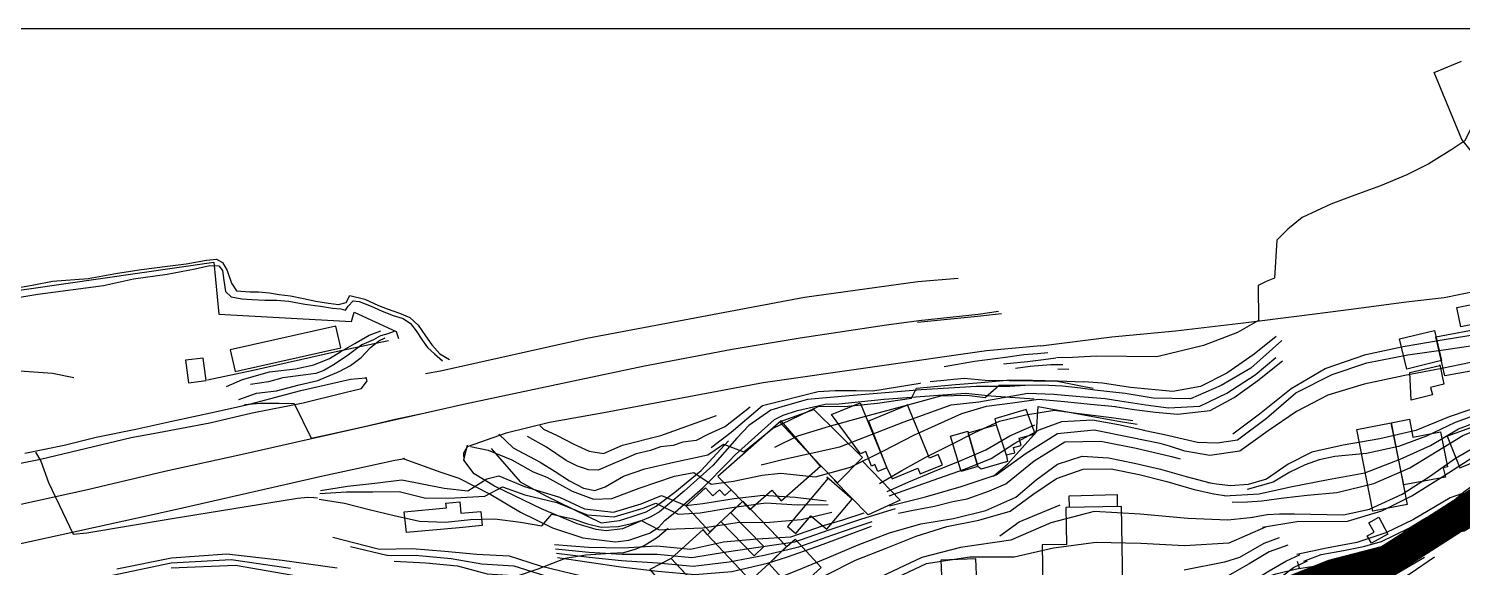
# Model space of a CAD drawing. Header units: millimetres. Extents: x 387 to 811, y 539 to 827.
# Drawn here: x 491.72 to 498.15, y 690.21 to 692.63 of the extents above; entities that cross this region are included whole.
import ezdxf

# ---------------------------------------------------------------- set-up
doc = ezdxf.new("R2010")
doc.units = ezdxf.units.MM
doc.layers.add('7', color=8, linetype='Continuous')

msp = doc.modelspace()

# ---------------------------------------------------------------- linework, layer by layer
msp.add_line((501.0288, 692.6285, 74.5159), (487.4366, 692.6285, 74.5159))
at = {"layer": '7', "extrusion": (0.029306, 0.001412, 0.999569)}
for points, elevation in [([(667.3058, -528.9584), (667.1852, -528.6221), (667.3565, -528.4965), (667.6621, -528.3869), (667.7069, -528.5119)], 88.8309), ([(667.5891, -528.643), (667.5055, -528.5972), (667.3493, -528.5099), (667.3143, -528.4496), (667.2549, -528.3435), (667.2094, -528.2429), (667.1672, -528.122), (667.131, -528.0049), (667.0955, -527.8954), (667.0412, -527.7635), (666.9926, -527.6975), (666.945, -527.6454), (666.7754, -527.6269), (666.7624, -527.5887), (666.7466, -527.5519), (666.5894, -527.5463), (666.5413, -527.4495), (666.4892, -527.2944), (666.4487, -527.0832), (666.4649, -526.8117), (666.4643, -526.7044), (666.4661, -526.6325)], 88.8309), ([(666.5236, -526.5645), (666.5489, -526.8853), (666.5619, -527.1722), (666.5824, -527.4776), (666.6027, -527.7289), (666.6168, -527.9179), (666.627, -528.0435), (666.6412, -528.2118), (666.6528, -528.3835), (666.6753, -528.5306), (666.6969, -528.6875), (666.7152, -528.8309), (666.7279, -528.9302), (666.7569, -529.0784), (666.7894, -529.2044), (666.826, -529.3371), (666.8559, -529.4592)], 88.8309), ([(666.0296, -520.8818), (666.8836, -520.8546), (667.0767, -522.8811), (666.8427, -522.8919), (666.7807, -523.4844), (666.8226, -523.4985), (666.7263, -523.6836), (666.6951, -523.6915)], 88.6744), ([(666.1238, -527.0066), (666.0994, -527.1005), (666.0582, -527.2464), (666.0517, -527.3341), (666.0609, -527.4258), (666.1505, -527.5611), (666.2579, -527.6972), (666.3316, -527.8649), (666.3767, -528.0224), (666.4039, -528.2079), (666.421, -528.3899), (666.4385, -528.5721), (666.4584, -528.7539), (666.488, -528.9348), (666.5519, -529.1345), (666.6245, -529.3309), (666.6579, -529.5387), (666.6744, -529.6613)], 88.8309), ([(666.0875, -527.4066), (666.1726, -527.5301), (666.2778, -527.6774), (666.3606, -527.8346), (666.4144, -528.0204), (666.4426, -528.1883), (666.4635, -528.3644), (666.4834, -528.5409), (666.5046, -528.7173), (666.5328, -528.893), (666.5901, -529.0923), (666.6542, -529.2894), (666.6848, -529.4957), (666.7022, -529.6303)], 88.8309), ([(666.6111, -529.7317), (666.6062, -529.6892), (666.5872, -529.5231), (666.5695, -529.3599), (666.5089, -529.1945), (666.4587, -529.0342), (666.4152, -528.8709), (666.3893, -528.7027), (666.3633, -528.5323), (666.3351, -528.358), (666.3125, -528.1899), (666.2815, -528.0065), (666.2408, -527.8401), (666.1736, -527.6968), (666.0932, -527.5661), (666.0083, -527.4341), (665.9962, -527.2993), (666.0202, -527.1876), (666.0466, -527.12), (666.06, -527.0789)], 88.8309), ([(666.5182, -528.4519), (666.6054, -528.4386), (666.6261, -528.5744), (666.5419, -528.6073), (666.5182, -528.4519)], 88.8309), ([(666.4576, -529.9026), (666.4547, -529.8485), (666.4469, -529.7209), (666.4355, -529.5657), (666.4055, -529.3747), (666.3589, -529.2084), (666.3114, -529.0451), (666.2665, -528.8917), (666.2144, -528.7189), (666.1645, -528.5459), (666.117, -528.3806), (666.0637, -528.2272), (666.0337, -528.0643), (666.0138, -527.8984), (665.9883, -527.7564), (665.9407, -527.6476), (665.8785, -527.5477), (665.8578, -527.464), (665.8559, -527.3846), (665.8663, -527.3224), (665.8744, -527.2845)], 88.8309), ([(666.3021, -528.3699), (666.479, -528.3374), (666.5093, -528.5618), (666.4383, -528.571), (666.3879, -528.5972), (666.3903, -528.6144), (666.3354, -528.6217), (666.3021, -528.3699)], 88.8309), ([(666.515, -527.6218), (666.44, -527.5197), (666.3614, -527.3934), (666.3068, -527.272), (666.2912, -527.147), (666.3172, -526.9573), (666.3425, -526.8329), (666.3527, -526.7504)], 88.8309), ([(666.4955, -527.6468), (666.3786, -527.5011), (666.3073, -527.3641), (666.2546, -527.2251), (666.2646, -527.0575), (666.2915, -526.9333), (666.3025, -526.865), (666.3133, -526.797)], 88.8309), ([(665.8121, -527.3552), (665.8132, -527.5111), (665.8389, -527.6542), (665.8637, -527.8236), (665.8844, -527.9895), (665.9389, -528.151), (665.9931, -528.2901), (666.0614, -528.4193), (666.1176, -528.5961), (666.1665, -528.7682), (666.2141, -528.9333), (666.2677, -529.1002), (666.3163, -529.2663), (666.3607, -529.4286), (666.389, -529.6005)], 88.8309), ([(666.4336, -529.8847), (666.4255, -529.7279), (666.4104, -529.5642), (666.3854, -529.4055), (666.3278, -529.2051), (666.2763, -529.0383), (666.2336, -528.8905), (666.19, -528.744), (666.1384, -528.5602), (666.0906, -528.406), (666.0359, -528.274), (665.9961, -528.146), (665.9717, -528.0014), (665.9641, -527.8589), (665.9523, -527.788), (665.934, -527.7245), (665.9034, -527.6536), (665.8635, -527.5765), (665.8353, -527.4589)], 88.8309), ([(665.4521, -527.7529), (665.4845, -527.8857), (665.5095, -527.9525), (665.5238, -528.0057), (665.5455, -528.0607), (665.561, -528.0955), (665.5772, -528.1365), (665.6008, -528.174), (665.6319, -528.2252), (665.6626, -528.2703), (665.7002, -528.3275), (665.7332, -528.3716), (665.778, -528.4291), (665.8067, -528.4727), (665.8386, -528.5231), (665.8647, -528.5628), (665.8956, -528.6227), (665.9333, -528.7039), (665.9501, -528.7489), (665.9823, -528.8447), (666.011, -528.9359), (666.05, -529.0391), (666.0845, -529.1219), (666.1227, -529.2244), (666.1579, -529.3335), (666.1884, -529.4294), (666.215, -529.4975), (666.2446, -529.591), (666.2697, -529.6658), (666.3013, -529.7521), (666.3246, -529.8308), (666.3515, -529.9204), (666.375, -529.9922), (666.3754, -529.9941)], 88.8309), ([(666.3404, -528.2008), (666.477, -528.1746), (666.507, -528.3321), (666.3707, -528.3573), (666.3404, -528.2008)], 88.8309), ([(666.274, -526.8413), (666.2596, -526.9073), (666.2371, -527.0227), (666.2177, -527.1241), (666.2186, -527.2651), (666.272, -527.3879), (666.3475, -527.5193), (666.4203, -527.6151)], 88.8309), ([(665.7825, -527.3892), (665.7802, -527.4582), (665.7814, -527.5226), (665.7905, -527.6212), (665.798, -527.7269), (665.8022, -527.8606), (665.8351, -528.0276), (665.8975, -528.1931), (665.9658, -528.3184), (666.0306, -528.4369), (666.096, -528.6201), (666.1568, -528.8273), (666.2017, -528.9807), (666.2488, -529.1547), (666.3007, -529.3068), (666.3479, -529.5207), (666.3673, -529.6367)], 88.8309), ([(665.7101, -527.467), (665.7191, -527.5429), (665.7194, -527.599), (665.716, -527.6659), (665.7014, -527.8849), (665.7217, -528.0029), (665.7811, -528.1525), (665.8544, -528.2786), (665.9314, -528.3987), (665.9877, -528.5078), (666.0493, -528.6761), (666.1198, -528.8977), (666.185, -529.1483), (666.2385, -529.3152), (666.2787, -529.4927), (666.3143, -529.6564), (666.3474, -529.8293), (666.335, -529.8559)], 88.8309), ([(666.2354, -526.8843), (666.2182, -526.9693), (666.2013, -527.0645), (666.1879, -527.1631), (666.1977, -527.3099), (666.2503, -527.4211), (666.322, -527.5299), (666.4046, -527.6456)], 88.8309), ([(665.6639, -527.5195), (665.6811, -527.6746), (665.6716, -527.9012), (665.7106, -528.0571), (665.7725, -528.1956), (665.8549, -528.3432), (665.9317, -528.4779), (665.9942, -528.6076), (666.0571, -528.8016), (666.1087, -528.9667), (666.154, -529.1449), (666.1941, -529.2828), (666.2324, -529.4435), (666.2607, -529.5443), (666.2839, -529.6255), (666.2966, -529.6972), (666.296, -529.7419), (666.1872, -529.7834)], 88.8309), ([(666.3497, -528.3488), (666.3527, -528.3491), (666.2644, -528.3632), (666.2529, -528.3031), (666.2191, -528.3096), (666.2006, -528.2127), (666.3239, -528.2137), (666.3497, -528.3488)], 88.8309), ([(666.0808, -527.9628), (666.1032, -528.1192), (665.7346, -528.1734), (665.7114, -528.0177), (666.0808, -527.9628)], 88.8309), ([(666.1032, -528.1192), (666.115, -528.201), (666.0342, -528.2131), (666.0528, -528.3374), (665.8935, -528.3613), (665.8907, -528.3419), (665.8484, -528.3504), (665.8484, -528.3504), (665.8223, -528.1614), (666.1032, -528.1192)], 88.8309), ([(665.8872, -528.4166), (665.9161, -528.4992), (665.9624, -528.4829), (665.9859, -528.536), (666.0702, -528.4941), (666.0297, -528.3643), (666.031, -528.366), (665.8872, -528.4166)], 88.8309), ([(665.7706, -528.4182), (665.7539, -528.3674), (665.6648, -528.1974), (665.6115, -528.0709), (665.5742, -527.9385), (665.5561, -527.8023), (665.5337, -527.6667)], 88.8309), ([(665.5033, -527.6973), (665.5288, -527.7769), (665.5422, -527.8775), (665.5548, -527.9681), (665.5743, -528.0495), (665.5992, -528.1096), (665.6296, -528.1785), (665.6627, -528.2384), (665.685, -528.2847), (665.6907, -528.3142), (665.5977, -528.3778), (665.6041, -528.423), (665.6285, -528.4694), (665.6676, -528.5497), (665.704, -528.6182)], 88.8309), ([(665.568, -528.0038), (665.6019, -527.9872), (665.6169, -528.0182), (665.6608, -527.9968), (665.6831, -528.0424), (665.6053, -528.0804), (665.568, -528.0038)], 88.8309), ([(665.3232, -527.8978), (665.3861, -528.0318), (665.4941, -528.2395)], 88.8309), ([(665.3088, -527.9148), (665.3311, -527.9758), (665.3744, -528.0804), (665.425, -528.172), (665.4934, -528.2841)], 88.8309)]:
    msp.add_lwpolyline(points, dxfattribs=dict(at, elevation=elevation))
at = {"layer": '7', "const_width": 0.1416, "elevation": 74.5159}
msp.add_lwpolyline([(491.5409, 689.4368), (491.7853, 689.6104), (492.0534, 689.6972), (492.3845, 689.7366), (492.6605, 689.6262), (493.3071, 689.3421), (493.5357, 689.2869), (493.6777, 689.2711), (494.1823, 689.3263), (494.8796, 689.5011), (495.6918, 689.8246), (496.0387, 689.864), (496.5512, 689.8088), (496.6746, 689.8091), (497.0531, 689.9748), (497.5656, 690.18), (497.8103, 690.2434), (498.3782, 690.6074), (499.8334, 691.1935), (500.5344, 691.3623)], dxfattribs=at)
at = {"layer": '7'}
for points in [[(491.918, 691.0633, 73.404), (491.8217, 691.0831, 73.4075), (491.4647, 691.1079, 73.4154), (490.723, 691.223, 73.4352), (490.6293, 691.2967, 73.4325), (490.226, 691.5784, 73.4242), (489.9873, 691.7369, 73.4204), (489.5965, 692.078, 73.4302), (489.5438, 692.1896, 73.4332), (489.52, 692.3481, 73.4355)], [(491.5647, 691.4075, 73.3686), (491.7566, 691.439, 73.3629), (492.0501, 691.4781, 73.3542), (492.1852, 691.5068, 73.3502), (492.3362, 691.5289, 73.3458), (492.4619, 691.5523, 73.342), (492.5272, 691.5671, 73.3401), (492.5673, 691.5659, 73.3389), (492.5843, 691.5448, 73.3385), (492.5906, 691.5004, 73.3383), (492.5974, 691.4502, 73.3382), (492.623, 691.4259, 73.3375), (492.6719, 691.4178, 73.3361), (492.7166, 691.4147, 73.3348), (492.7742, 691.4123, 73.3331), (492.8278, 691.4117, 73.3315), (492.8825, 691.4073, 73.3299), (492.9534, 691.3938, 73.3279), (493.0239, 691.3849, 73.3258), (493.0776, 691.3758, 73.3242), (493.1145, 691.3735, 73.3232), (493.1367, 691.3667, 73.3225), (493.1486, 691.3845, 73.3221), (493.1712, 691.4091, 73.3214), (493.1972, 691.4059, 73.3207), (493.2514, 691.3843, 73.3191), (493.3011, 691.3623, 73.3177), (493.3493, 691.3424, 73.3163), (493.3941, 691.3299, 73.315), (493.4278, 691.307, 73.3141), (493.4529, 691.2739, 73.3134), (493.4819, 691.2314, 73.3126), (493.5042, 691.1988, 73.312), (493.5351, 691.1704, 73.3111), (493.5714, 691.1393, 73.3101)], [(491.6454, 691.4637, 73.3437), (491.7309, 691.4785, 73.3411), (491.8222, 691.4969, 73.3384), (491.9817, 691.5087, 73.3337), (492.1133, 691.533, 73.3299), (492.2211, 691.5493, 73.3267), (492.3373, 691.5637, 73.3232), (492.4217, 691.575, 73.3208), (492.5121, 691.5909, 73.3181), (492.5569, 691.5955, 73.3168), (492.5839, 691.581, 73.316), (492.6057, 691.545, 73.3154), (492.6242, 691.4874, 73.3149), (492.647, 691.4529, 73.3143), (492.7063, 691.4491, 73.3126), (492.7454, 691.4491, 73.3114), (492.7956, 691.4443, 73.31), (492.8384, 691.4372, 73.3087), (492.8894, 691.4303, 73.3072), (492.948, 691.4184, 73.3055), (493.0035, 691.4067, 73.3039), (493.0602, 691.3979, 73.3023), (493.1044, 691.3925, 73.301), (493.1389, 691.4005, 73.3), (493.1555, 691.4321, 73.2994), (493.223, 691.4156, 73.2975), (493.2838, 691.3874, 73.2957), (493.3226, 691.3725, 73.2946), (493.3778, 691.3536, 73.293), (493.4254, 691.3339, 73.2917), (493.462, 691.2994, 73.2906), (493.4948, 691.2519, 73.2897), (493.5233, 691.2113, 73.289), (493.5589, 691.1712, 73.288), (493.6032, 691.1461, 73.2867)], [(493.4953, 691.083, 73.4807), (493.4953, 691.083, 73.4807), (493.5618, 691.0944, 73.4771), (494.218, 691.2408, 73.4373), (495.195, 691.4254, 73.4007), (495.7031, 691.4955, 73.3736), (495.8842, 691.5103, 73.3535)], [(491.5914, 690.4784, 73.6383), (491.9785, 690.5626, 73.6017), (492.3255, 690.6445, 73.5717), (492.6807, 690.7228, 73.5437), (493.666, 690.9451, 73.4727), (494.1593, 691.05, 73.4507), (494.4779, 691.1168, 73.4402), (494.8704, 691.1913, 73.4101), (495.1755, 691.2431, 73.4029), (495.5626, 691.301, 73.3868), (495.7074, 691.3204, 73.3834), (495.9737, 691.3495, 73.367), (496.0651, 691.3623, 73.3529)], [(496.079, 691.3508, 73.3547), (495.9712, 691.3388, 73.1946), (495.7024, 691.3109, 73.2025)], [(492.5171, 691.055, 73.4605), (492.7219, 691.0975, 73.467), (493.0874, 691.1795, 73.4972), (493.3292, 691.231, 73.4936)], [(492.6031, 691.0249, 73.4284), (492.6745, 691.0561, 73.4263), (492.7952, 691.0902, 73.4227), (492.9114, 691.1045, 73.4192), (492.9939, 691.1223, 73.4168), (493.0638, 691.1498, 73.4147), (493.1157, 691.1813, 73.4131), (493.1774, 691.218, 73.4113), (493.2421, 691.2552, 73.4093), (493.294, 691.2738, 73.4078)], [(492.6576, 690.966, 73.4717), (492.7371, 690.9947, 73.4694), (492.827, 691.005, 73.4667), (492.9289, 691.0321, 73.4637), (493.0125, 691.0513, 73.4612), (493.1072, 691.0916, 73.4584), (493.1585, 691.1186, 73.4569), (493.2057, 691.1539, 73.4554), (493.2476, 691.199, 73.4541), (493.2853, 691.229, 73.453), (493.3144, 691.2423, 73.4521)], [(493.3572, 691.2728, 73.4284), (493.3264, 691.2609, 73.4293), (493.2926, 691.2517, 73.4303), (493.2622, 691.234, 73.4312), (493.2094, 691.2111, 73.4328), (493.15, 691.1672, 73.4346), (493.0846, 691.1228, 73.4366), (493.0393, 691.0963, 73.4379), (493.0031, 691.0824, 73.439), (492.8548, 691.063, 73.4434), (492.7906, 691.0456, 73.4453), (492.7103, 691.0336, 73.4477)], [(496.2545, 691.2068, 73.3361), (496.011, 691.1838, 73.3707), (495.009, 691.0409, 73.4153), (494.2956, 690.9066, 73.4422), (494.0518, 690.8629, 73.2515), (493.8565, 690.8152, 73.2573), (493.6817, 690.7547, 73.4687), (493.6658, 690.7259, 73.4697), (493.6674, 690.6948, 73.4809)], [(495.8219, 691.1139, 73.2217), (495.9576, 691.1389, 73.2177), (496.0965, 691.1568, 73.2136), (496.1781, 691.1675, 73.2112), (496.2402, 691.173, 73.2094), (496.2858, 691.1775, 73.208)], [(496.0878, 691.1257, 73.2363), (496.1959, 691.1374, 73.2332), (496.2677, 691.1454, 73.231), (496.3221, 691.1525, 73.2294)], [(496.1418, 691.1071, 73.2572), (496.2073, 691.1162, 73.2553), (496.2992, 691.1232, 73.2526), (496.3536, 691.1236, 73.251)], [(496.381, 691.1004, 73.2726), (496.3309, 691.1017, 73.2741)], [(491.5563, 690.6565, 73.6382), (491.7678, 690.6982, 73.6221), (492.1743, 690.796, 73.5835), (492.2976, 690.8177, 73.5725), (492.5276, 690.8617, 73.5464), (492.717, 690.9066, 73.5289), (492.9463, 690.9514, 73.5075), (493.1325, 690.9975, 73.4921), (493.2086, 691.0155, 73.4851), (493.2327, 691.0493, 73.4848), (493.2313, 691.0548, 73.4849), (493.2294, 691.0665, 73.4851)], [(491.6981, 690.7263, 73.6537), (491.8742, 690.7612, 73.6364), (492.0183, 690.7974, 73.6227), (492.1952, 690.834, 73.5966), (492.3577, 690.8697, 73.5821), (492.5513, 690.9105, 73.5642), (492.7061, 690.9455, 73.559), (492.9353, 691.0066, 73.5423), (493.1592, 691.0571, 73.5078), (493.2277, 691.0638, 73.5056)], [(496.1851, 691.0291, 73.3624), (496.1161, 691.024, 73.3649), (495.9659, 691.0251, 73.3639), (495.7176, 691.0101, 73.364), (495.3949, 690.9828, 73.3758), (495.208, 690.9661, 73.3893), (495.1088, 690.9376, 73.3925), (495.0433, 690.9185, 73.3969), (494.946, 690.8501, 73.4151), (494.8918, 690.7929, 73.4229), (494.7836, 690.6699, 73.4585), (494.6549, 690.5549, 73.4838), (494.5453, 690.4631, 73.5109), (494.5054, 690.4404, 73.5141), (494.3784, 690.3861, 73.5428), (494.3059, 690.3781, 73.5454), (494.2612, 690.3836, 73.5472), (494.1755, 690.4093, 73.551), (494.0177, 690.474, 73.5356), (493.8043, 690.5772, 73.5141), (493.7132, 690.633, 73.5052), (493.6674, 690.6948, 73.4809), (493.6837, 690.7616, 73.4727)], [(493.8234, 690.8112, 73.3929), (493.8879, 690.7497, 73.3911), (494.0089, 690.6849, 73.3877), (494.077, 690.6435, 73.3857), (494.1405, 690.6015, 73.3839), (494.2034, 690.5683, 73.3821), (494.2551, 690.5582, 73.3806), (494.3005, 690.575, 73.3793), (494.3827, 690.622, 73.3768), (494.4794, 690.6548, 73.3739), (494.6084, 690.6856, 73.3701), (494.761, 690.7189, 73.3656), (494.8316, 690.7655, 73.3634), (494.9231, 690.7322, 73.3608), (495.0512, 690.837, 73.3569), (495.2589, 690.9361, 73.3507), (495.3739, 690.9353, 73.3473), (495.5224, 690.9504, 73.3429), (495.6746, 690.9722, 73.3384), (495.6979, 691.0165, 73.3377), (495.8719, 691.0337, 73.3325), (495.9871, 691.0431, 73.3292), (496.1022, 691.0523, 73.3258), (496.2173, 691.0537, 73.3224), (496.3326, 691.0493, 73.319), (496.4479, 691.045, 73.3156)], [(494.776, 690.7516, 73.3821), (494.8659, 690.82, 73.4218), (495.0068, 690.9389, 73.3926), (495.256, 691.0024, 73.3619), (495.3326, 691.0067, 73.3592), (495.4267, 691.0073, 73.356), (495.5019, 691.0057, 73.358), (495.7144, 691.0403, 73.3553), (495.7151, 691.0411, 73.3553)], [(496.497, 691.0079, 73.3367), (496.4324, 691.0171, 73.3386), (496.3522, 691.0258, 73.3409), (496.2592, 691.0305, 73.3436), (496.0676, 691.0296, 73.3492), (496.005, 690.9744, 73.3512), (495.9237, 690.9837, 73.3535), (495.8056, 690.981, 73.357), (495.6955, 690.9519, 73.3603), (495.5855, 690.9221, 73.3635), (495.4464, 690.8848, 73.3677), (495.3063, 690.8451, 73.3718), (495.1638, 690.8016, 73.3761), (495.0598, 690.7516, 73.3792)], [(495.759, 691.0475, 73.3538), (495.9105, 691.0622, 73.3531), (496.0058, 691.0532, 73.3587), (496.3302, 691.0479, 73.3588), (496.4495, 691.0241, 73.3614), (496.4898, 691.0165, 73.3795)], [(493.3976, 690.7005, 73.4892), (493.5643, 690.6403, 73.493), (493.6449, 690.613, 73.4985), (493.7884, 690.5398, 73.5096), (493.9205, 690.4612, 73.5279), (494.0646, 690.3917, 73.5435), (494.2009, 690.3457, 73.551), (494.3472, 690.3276, 73.5452), (494.407, 690.3356, 73.543), (494.4992, 690.3666, 73.5377), (494.5417, 690.3944, 73.5367), (494.5686, 690.4245, 73.5341), (494.6147, 690.461, 73.5217), (494.7409, 690.5722, 73.4853), (494.8558, 690.6882, 73.4582), (494.8847, 690.7182, 73.4443), (495.0606, 690.8772, 73.3978), (495.0991, 690.8966, 73.3922), (495.1636, 690.9168, 73.3833), (495.288, 690.9448, 73.3724), (495.3492, 690.9475, 73.3702), (495.5526, 690.9683, 73.3629), (495.9164, 690.9944, 73.3584), (496.0321, 690.9821, 73.3607), (496.225, 690.9699, 73.1877)], [(493.6969, 690.7564, 73.464), (493.7761, 690.7386, 73.4617), (493.8828, 690.6956, 73.4586), (493.9785, 690.6425, 73.4559), (494.0387, 690.6186, 73.4542), (494.1528, 690.5553, 73.4509), (494.2489, 690.5189, 73.4482), (494.3312, 690.5219, 73.4457), (494.4529, 690.5684, 73.4421), (494.612, 690.6228, 73.4374), (494.6982, 690.6384, 73.4348), (494.7759, 690.5861, 73.4326), (494.8758, 690.5998, 73.4297), (495.0047, 690.6278, 73.4258), (495.0874, 690.6359, 73.4234), (495.2442, 690.6203, 73.4188), (495.4007, 690.6634, 73.4142), (495.5456, 690.7345, 73.4098), (495.6882, 690.8083, 73.4056), (495.7942, 690.8561, 73.4024), (495.9001, 690.9034, 73.3992), (496.0113, 690.9369, 73.3959), (496.1278, 690.9518, 73.3925), (496.2443, 690.9671, 73.389), (496.3612, 690.958, 73.3856), (496.4782, 690.9457, 73.3822), (496.5893, 690.9344, 73.379)], [(495.0003, 690.6728, 73.4035), (495.0956, 690.6969, 73.4006), (495.3535, 690.7543, 73.393), (495.496, 690.8096, 73.3888), (495.6368, 690.8653, 73.3845), (495.7448, 690.9042, 73.3813), (495.8528, 690.9423, 73.3781), (495.9769, 690.9565, 73.3744), (496.0869, 690.9748, 73.3712), (496.1971, 690.9954, 73.3679), (496.3134, 690.9898, 73.3645), (496.4297, 690.9803, 73.3611), (496.5438, 690.9709, 73.3578)], [(492.6825, 690.9439, 73.4935), (492.755, 690.9499, 73.4914), (492.8388, 690.9505, 73.4889), (492.9053, 690.948, 73.4869), (492.9825, 690.7925, 73.4849), (493.0738, 690.8119, 73.4822), (493.2403, 690.8502, 73.4773), (493.3594, 690.8782, 73.4737), (493.5008, 690.9084, 73.4695)], [(494.9514, 690.9319, 73.3148), (494.8405, 690.8447, 73.3182), (494.7647, 690.8105, 73.3204), (494.7093, 690.7819, 73.3221), (494.6496, 690.7747, 73.3239), (494.606, 690.7602, 73.3252), (494.5494, 690.7546, 73.3268), (494.5038, 690.7377, 73.3282), (494.4393, 690.7225, 73.3301), (494.3741, 690.6938, 73.3321), (494.3255, 690.6733, 73.3335), (494.2698, 690.6489, 73.3352), (494.2255, 690.6509, 73.3365), (494.1767, 690.667, 73.3379), (494.1255, 690.6925, 73.3394), (494.037, 690.7528, 73.3419), (493.9518, 690.8003, 73.3443)], [(495.5307, 690.5904, 73.4554), (495.6321, 690.6474, 73.4523), (495.7393, 690.7076, 73.4491), (495.8492, 690.763, 73.4458), (495.9588, 690.8188, 73.4425), (496.0699, 690.8697, 73.4391), (496.1881, 690.8983, 73.4356), (496.317, 690.9185, 73.4318), (496.415, 690.9049, 73.429), (496.5719, 690.8852, 73.4244), (496.6676, 690.8728, 73.4216)], [(496.043, 690.6226, 73.592), (496.1065, 690.6782, 73.5898), (496.2355, 690.8213, 73.5656), (496.2434, 690.9344, 73.4512), (496.3985, 690.9071, 73.4458), (496.6039, 690.8693, 73.439), (496.6872, 690.8551, 73.4357)], [(494.0079, 690.8491, 73.2753), (494.0246, 690.8327, 73.2748), (494.085, 690.8057, 73.2731), (494.1598, 690.7664, 73.2709), (494.2285, 690.7347, 73.269), (494.2929, 690.7247, 73.2671), (494.379, 690.7622, 73.2645), (494.5499, 690.8048, 73.2594), (494.8003, 690.8946, 73.252)], [(495.5657, 690.554, 73.4993), (495.663, 690.5968, 73.4963), (495.7779, 690.6452, 73.4929), (495.8938, 690.6913, 73.4894), (496.0082, 690.7412, 73.486), (496.1156, 690.8035, 73.4828), (496.228, 690.8533, 73.4794)], [(495.5744, 690.5348, 73.5215), (495.6787, 690.5715, 73.5184), (495.7972, 690.6141, 73.5148), (495.9164, 690.6554, 73.5113), (496.0327, 690.7024, 73.5078), (496.1388, 690.7704, 73.5046), (496.2476, 690.8309, 73.5013), (496.3494, 690.8671, 73.4983), (496.4871, 690.8753, 73.4942), (496.6037, 690.8548, 73.4908), (496.72, 690.8289, 73.4875)], [(493.7894, 690.7474, 73.4945), (493.9193, 690.5977, 73.5322), (494.031, 690.5354, 73.5463), (494.2824, 690.4139, 73.5642), (494.3648, 690.4236, 73.5591), (494.4225, 690.4418, 73.5504), (494.4853, 690.4627, 73.5394), (494.5294, 690.4876, 73.5335), (494.6131, 690.5507, 73.5173), (494.7316, 690.6475, 73.4866), (494.8547, 690.7805, 73.4401)], [(495.5764, 690.4903, 73.5663), (495.7371, 690.5299, 73.5616), (495.8972, 690.5759, 73.5568), (496.0549, 690.6282, 73.5521), (496.1891, 690.7262, 73.548), (496.3296, 690.8132, 73.5438), (496.4941, 690.8299, 73.5389), (496.6572, 690.7979, 73.5342), (496.7966, 690.7688, 73.5302)], [(495.6166, 690.4564, 73.6101), (495.6817, 690.471, 73.6081), (495.7775, 690.4889, 73.6053), (495.8608, 690.5084, 73.6028), (495.9253, 690.5212, 73.6009), (496.0241, 690.5566, 73.598), (496.0986, 690.5888, 73.5958), (496.2247, 690.6914, 73.5919), (496.362, 690.7765, 73.5878), (496.5234, 690.7794, 73.583), (496.6831, 690.7479, 73.5784), (496.8417, 690.7105, 73.5738), (496.8806, 690.7011, 73.5727)], [(491.7459, 690.73, 73.611), (491.77, 690.6903, 73.6103), (491.8037, 690.5943, 73.6095), (491.9153, 690.3621, 73.6065), (491.9754, 690.3687, 73.6048), (492.35, 690.4307, 73.5937), (492.9214, 690.5247, 73.5768), (492.9669, 690.5292, 73.5755), (492.9939, 690.5272, 73.5747), (493.0107, 690.5262, 73.5742)], [(494.7271, 690.0969, 73.704), (494.8763, 690.1089, 73.6996), (495.021, 690.1439, 73.6953), (495.1599, 690.1994, 73.6911), (495.2979, 690.2573, 73.687), (495.4359, 690.3152, 73.6829), (495.5761, 690.3684, 73.6787), (495.7169, 690.4089, 73.6745), (495.8633, 690.4325, 73.6702), (496.0083, 690.4691, 73.6659), (496.1432, 690.529, 73.6618), (496.2339, 690.6063, 73.6591), (496.3298, 690.6771, 73.6562), (496.4401, 690.7121, 73.6529), (496.5585, 690.7044, 73.6494), (496.6756, 690.681, 73.646), (496.7921, 690.6546, 73.6426), (496.9067, 690.6207, 73.6393), (497.014, 690.5934, 73.6362)], [(493.401, 690.7012, 73.4786), (493.3839, 690.6978, 73.4791), (493.3572, 690.6932, 73.4801), (493.1876, 690.6553, 73.4948), (493.0345, 690.6231, 73.5137), (492.4051, 690.4796, 73.5709), (492.2779, 690.4509, 73.5911), (491.025, 690.1754, 73.7058)], [(494.7378, 690.0037, 73.7487), (494.8828, 690.0266, 73.7444), (495.0256, 690.061, 73.7401), (495.1624, 690.1126, 73.7361), (495.2929, 690.1797, 73.7321), (495.4236, 690.2468, 73.7282), (495.5608, 690.2999, 73.7241), (495.6952, 690.3534, 73.7201), (495.8336, 690.3966, 73.716), (495.9776, 690.425, 73.7117), (496.1168, 690.4663, 73.7076), (496.2197, 690.5412, 73.7045), (496.326, 690.6116, 73.7012), (496.4442, 690.6541, 73.6977), (496.5707, 690.656, 73.694), (496.696, 690.6302, 73.6904), (496.8199, 690.5989, 73.6868), (496.9424, 690.5625, 73.6832), (497.0307, 690.5428, 73.6807), (497.0889, 690.5347, 73.679)], [(495.4542, 690.691, 73.6298), (495.6239, 690.5154, 73.6289), (495.4809, 690.4492, 73.6367), (495.3277, 690.605, 73.6527), (495.3277, 690.605, 73.6527)], [(493.0216, 690.5457, 73.5514), (493.1406, 690.5522, 73.5479), (493.259, 690.5523, 73.5444), (493.3775, 690.5533, 73.541), (493.4968, 690.524, 73.5375), (493.6269, 690.5261, 73.5337), (493.7615, 690.533, 73.5297), (493.8397, 690.5754, 73.5274), (493.9408, 690.5387, 73.5245), (494.0844, 690.5049, 73.5203), (494.2202, 690.4497, 73.5164), (494.3407, 690.4404, 73.5129), (494.4711, 690.4798, 73.509), (494.5282, 690.5013, 73.5073), (494.6283, 690.453, 73.5044), (494.7274, 690.4578, 73.5015), (494.8688, 690.482, 73.4973), (495.0222, 690.5038, 73.4928), (495.1621, 690.4948, 73.4887), (495.3006, 690.4953, 73.4847)], [(493.0233, 690.5588, 73.5289), (493.1454, 690.5773, 73.5253), (493.2674, 690.5918, 73.5217), (493.3894, 690.6067, 73.5181), (493.5782, 690.5693, 73.5126), (493.6849, 690.5573, 73.5095), (493.7701, 690.6107, 73.5069), (493.8242, 690.6239, 73.5053), (493.939, 690.576, 73.502), (494.0962, 690.528, 73.4975), (494.2081, 690.4764, 73.4943), (494.3388, 690.4619, 73.4905), (494.4623, 690.4989, 73.4868), (494.5537, 690.5355, 73.4841), (494.6621, 690.4914, 73.481), (494.7389, 690.5002, 73.4787), (494.8797, 690.5231, 73.4745), (495.0102, 690.5374, 73.4707), (495.1533, 690.5278, 73.4665), (495.2923, 690.5125, 73.4625)], [(493.0183, 690.5197, 73.5964), (493.1312, 690.5018, 73.5931), (493.2422, 690.4734, 73.5899), (493.3538, 690.4464, 73.5867), (493.4682, 690.4203, 73.5834), (493.5853, 690.4168, 73.5799), (493.6967, 690.4289, 73.5767), (493.8062, 690.4317, 73.5734), (493.9215, 690.4166, 73.5701), (494.017, 690.4007, 73.5673), (494.061, 690.4522, 73.5659), (494.156, 690.4318, 73.5632), (494.2213, 690.4087, 73.5613), (494.2822, 690.394, 73.5595), (494.3586, 690.3965, 73.5573), (494.4209, 690.4108, 73.5555), (494.4618, 690.4232, 73.5542), (494.5426, 690.3821, 73.5519), (494.6185, 690.3872, 73.5497), (494.7389, 690.3908, 73.5462), (494.8936, 690.4154, 73.5416), (495.04, 690.4158, 73.5373), (495.18, 690.429, 73.5332), (495.317, 690.4608, 73.5291)], [(496.3842, 690.4816, 73.8177), (496.3819, 690.5338, 73.818), (496.5969, 690.5403, 73.8038), (496.598, 690.4881, 73.8036)], [(494.3775, 690.2726, 73.6242), (494.5341, 690.2725, 73.6196), (494.6893, 690.2574, 73.6151), (494.8444, 690.2834, 73.6105), (494.9983, 690.3055, 73.606), (495.1516, 690.3283, 73.6015), (495.3015, 690.3806, 73.597), (495.452, 690.4308, 73.5925), (495.6037, 690.4779, 73.588)], [(494.3802, 690.3008, 73.6017), (494.5326, 690.3104, 73.5972), (494.6829, 690.295, 73.5928), (494.8323, 690.3276, 73.5884), (494.9829, 690.342, 73.5839), (495.1343, 690.3511, 73.5795), (495.2806, 690.4008, 73.5751), (495.3672, 690.4276, 73.5726), (495.463, 690.4586, 73.5697)], [(497.2079, 690.4374, 73.7429), (497.0932, 690.4247, 73.7463), (496.9137, 690.4336, 73.7516), (496.7003, 690.4525, 73.7578), (496.4943, 690.4648, 73.7638), (496.2992, 690.4141, 73.7696), (496.1203, 690.3361, 73.775), (495.894, 690.3022, 73.7817), (495.7207, 690.2577, 73.7868), (495.5379, 690.1718, 73.7923)], [(496.0707, 690.3549, 73.7943), (496.1572, 690.4175, 73.7915), (496.3418, 690.4947, 73.7855)], [(494.583, 690.3874, 73.6189), (494.5349, 690.3473, 73.6294), (494.4763, 690.3103, 73.665), (494.4346, 690.2939, 73.6753), (494.3837, 690.2789, 73.6837), (494.3251, 690.2763, 73.7103), (494.2136, 690.2691, 73.7435), (494.122, 690.2534, 73.789), (493.9993, 690.206, 73.8066), (493.9024, 690.1731, 73.8144), (493.7669, 690.1244, 73.9378), (493.3697, 689.9978, 73.9891), (493.347, 689.9922, 74.008), (493.3397, 689.988, 74.0194), (493.3189, 689.9672, 74.0694)], [(494.3718, 690.2161, 73.6693), (494.5367, 690.1963, 73.6645), (494.7024, 690.1821, 73.6597), (494.8683, 690.1947, 73.6548), (495.029, 690.2327, 73.6501), (495.114, 690.26, 73.6475), (495.2497, 690.3073, 73.6435), (495.383, 690.3566, 73.6395), (495.4952, 690.3982, 73.6362)], [(494.3745, 690.2443, 73.6468), (494.5353, 690.2344, 73.6421), (494.696, 690.2198, 73.6374), (494.8563, 690.239, 73.6327), (495.0136, 690.2692, 73.628), (495.1689, 690.3055, 73.6234), (495.3224, 690.3603, 73.6188), (495.4225, 690.3942, 73.6159), (495.4981, 690.4202, 73.6136)], [(497.2632, 690.3937, 73.7638), (497.0981, 690.3224, 73.7688), (496.8992, 690.31, 73.7746), (496.704, 690.3214, 73.7803), (496.503, 690.3252, 73.7862), (496.3121, 690.3003, 73.7918), (496.1347, 690.2601, 73.7971), (495.9371, 690.2589, 73.8029), (495.7413, 690.229, 73.8087), (495.5574, 690.1432, 73.8142)], [(493.0796, 690.3485, 73.7519), (493.277, 690.2987, 73.7462), (493.2899, 690.2957, 73.7458), (493.4353, 690.2989, 73.7416), (493.5814, 690.2872, 73.7373), (493.7248, 690.2737, 73.7331), (493.8701, 690.2653, 73.7289), (494.0098, 690.2214, 73.7248), (494.1511, 690.1857, 73.7207), (494.2941, 690.1536, 73.7166), (494.4368, 690.1218, 73.7125), (494.5816, 690.1004, 73.7082), (494.7271, 690.0969, 73.704)], [(494.073, 690.3166, 73.6107), (494.2265, 690.3049, 73.6062), (494.3802, 690.3008, 73.6017)], [(497.3235, 690.3466, 73.7846), (497.2558, 690.321, 73.7866), (497.1462, 690.2574, 73.7899), (497.0785, 690.2365, 73.7919), (496.8974, 690.2019, 73.7973)], [(493.0984, 690.2098, 73.8637), (492.8516, 690.2447, 73.8709), (492.6038, 690.2728, 73.8782), (492.3554, 690.2555, 73.8855), (492.1106, 690.2062, 73.8927)], [(493.1585, 690.3073, 73.7721), (493.322, 690.2683, 73.7674), (493.3247, 690.2678, 73.7673), (493.4656, 690.2667, 73.7632), (493.6096, 690.254, 73.759), (493.7482, 690.2295, 73.7549), (493.8911, 690.2204, 73.7507), (494.0286, 690.1777, 73.7468), (494.1672, 690.1387, 73.7428), (494.307, 690.1026, 73.7387), (494.4468, 690.0665, 73.7347), (494.5894, 690.0454, 73.7305), (494.7323, 690.0504, 73.7263)], [(494.0775, 690.2973, 73.633), (494.2274, 690.2821, 73.6286), (494.3775, 690.2726, 73.6242)], [(494.0821, 690.2776, 73.6553), (494.2284, 690.2596, 73.6511), (494.3745, 690.2443, 73.6468)], [(494.0867, 690.258, 73.6777), (494.2294, 690.2368, 73.6735), (494.3718, 690.2161, 73.6693)], [(496.9294, 690.0042, 73.8639), (496.9783, 690.0274, 73.8624), (497.0743, 690.0848, 73.8595), (497.184, 690.1397, 73.8562), (497.2797, 690.1986, 73.8534), (497.3543, 690.2416, 73.8511), (497.4186, 690.2719, 73.8492)], [(497.3635, 690.314, 73.8059), (497.2793, 690.2831, 73.8084), (497.1899, 690.2304, 73.8111), (497.0615, 690.1563, 73.8149)], [(492.8894, 690.2087, 73.8923), (492.6232, 690.2472, 73.9001), (492.3547, 690.2329, 73.908), (492.0909, 690.1777, 73.9158)], [(492.927, 690.1728, 73.9137), (492.6424, 690.2217, 73.922), (492.354, 690.2103, 73.9304)], [(493.3539, 690.2411, 73.7889), (493.4959, 690.2347, 73.7847), (493.638, 690.221, 73.7806), (493.7717, 690.1852, 73.7767), (493.9119, 690.1756, 73.7726), (494.0475, 690.134, 73.7687), (494.1835, 690.0919, 73.7648), (494.3202, 690.0516, 73.7608), (494.4567, 690.0115, 73.7569), (494.5972, 689.9902, 73.7528), (494.7378, 690.0037, 73.7487)], [(495.8119, 690.0897, 74.0291), (495.8209, 689.9846, 74.0286), (495.9673, 689.9787, 74.0236), (496.0429, 689.9725, 74.021), (496.1175, 689.9597, 74.0183), (496.1812, 689.9442, 74.0161), (496.2764, 689.9265, 74.0128), (496.3495, 689.9138, 74.0103), (496.4277, 689.9053, 74.0075), (496.4944, 689.8989, 74.0029), (496.5886, 689.9004, 73.9862), (496.6858, 689.9154, 73.9831), (496.7692, 689.9403, 73.9802), (496.8447, 689.9716, 73.9777), (496.9272, 690.0059, 73.975), (497.0081, 690.0473, 73.9724), (497.0831, 690.0975, 73.9699), (497.1292, 690.1296, 73.9685), (497.172, 690.1366, 73.9625), (497.2416, 690.1625, 73.9557), (497.3095, 690.1849, 73.9532), (497.4147, 690.2096, 73.9387), (497.4059, 690.24, 73.9391)], [(496.9161, 689.963, 73.8868), (496.9343, 689.9137, 73.8863), (496.9609, 689.8639, 73.8856), (496.9977, 689.8796, 73.8845), (497.043, 689.9026, 73.8831), (497.0912, 689.9235, 73.8817), (497.1506, 689.9494, 73.8799), (497.2332, 689.983, 73.8775), (497.2983, 690.0069, 73.8755), (497.3728, 690.0277, 73.8733), (497.3137, 690.1625, 73.8748), (497.3386, 690.1754, 73.8741), (497.3878, 690.214, 73.8726), (497.4513, 690.243, 73.8707)], [(497.4126, 690.2083, 73.8737), (497.4802, 690.2185, 73.8712)]]:
    msp.add_polyline3d(points, dxfattribs=at)
for points in [[(493.1159, 691.1976, 73.4708), (493.093, 691.2953, 73.4399), (492.6186, 691.1889, 73.4535), (492.6409, 691.0912, 73.4667)], [(492.4313, 691.0416, 73.4738), (492.5109, 691.0516, 73.471), (492.4974, 691.1521, 73.4419), (492.4183, 691.1423, 73.4559)], [(495.4551, 690.7068, 73.6347), (495.3433, 690.5934, 73.6383), (495.2672, 690.6701, 73.5547), (495.0831, 690.8664, 73.6478), (495.2372, 690.9218, 73.6428)], [(495.5641, 690.6604, 73.4354), (495.5234, 690.6438, 73.4366), (495.5109, 690.6743, 73.4354), (495.4957, 690.6681, 73.4359), (495.4696, 690.7329, 73.4381), (495.4454, 690.7231, 73.4388), (495.3166, 690.8992, 73.4179), (495.4453, 690.9513, 73.4248), (495.564, 690.6602, 73.4354)], [(495.6573, 690.9418, 73.5629), (495.6527, 690.9396, 73.5765), (495.4821, 690.8694, 73.5771), (495.5631, 690.6627, 73.4355), (495.5889, 690.6103, 73.5436), (495.704, 690.6579, 73.5401), (495.7143, 690.6328, 73.5437), (495.8137, 690.6739, 73.5407), (495.7947, 690.7195, 73.5423), (495.7557, 690.7034, 73.548)], [(496.048, 690.88, 73.5311), (496.0549, 690.8535, 73.5372), (496.0998, 690.7176, 73.5372), (496.138, 690.7279, 73.5361), (496.1317, 690.7507, 73.5367), (496.1675, 690.7605, 73.5356), (496.1584, 690.7934, 73.5365), (496.2294, 690.8128, 73.5344), (496.1897, 690.9212, 73.1888)], [(494.8068, 690.6219, 73.5578), (494.8663, 690.5613, 73.66), (494.9173, 690.5094, 73.6639), (494.9494, 690.4735, 73.5834), (495.0481, 690.5601, 73.5653), (495.0896, 690.5125, 73.5584), (495.2674, 690.6682, 73.5547), (495.0904, 690.8701, 73.5628)], [(495.9286, 690.8167, 73.5412), (496.055, 690.8533, 73.5372), (496.101, 690.7141, 73.5372), (496.1062, 690.6891, 73.5411), (495.9869, 690.6544, 73.5449), (495.9727, 690.666, 73.5457)], [(495.8495, 690.8014, 73.5462), (495.927, 690.8249, 73.5437), (495.9288, 690.8162, 73.5412), (495.9728, 690.6658, 73.539), (495.8975, 690.6432, 73.5414)], [(495.1188, 690.3972, 73.6562), (495.1557, 690.3659, 73.6545), (495.2233, 690.4455, 73.6683), (495.2955, 690.3849, 73.6788), (495.4085, 690.5192, 73.6715), (495.2953, 690.6188, 73.6453), (495.3018, 690.6144, 73.6451)], [(494.7709, 690.3728, 73.6467), (494.6626, 690.4894, 73.6373), (494.7507, 690.5709, 73.6353), (494.7845, 690.5347, 73.6447), (494.8139, 690.5619, 73.644), (494.838, 690.5361, 73.6516), (494.8657, 690.5617, 73.66), (494.9174, 690.5092, 73.6572), (494.9173, 690.5094, 73.6639), (494.7702, 690.3736, 73.6467)], [(495.1147, 690.3077, 73.7269), (495.0363, 690.2308, 73.8094), (494.9522, 690.1555, 73.7437), (494.7597, 690.36, 73.7098), (494.8197, 690.4188, 73.6972), (494.9694, 690.2651, 73.7112), (495.0126, 690.3071, 73.7081), (494.8645, 690.4589, 73.6831), (494.9176, 690.5101, 73.6998)], [(493.4093, 690.3697, 73.6242), (493.4, 690.4633, 73.6064), (493.5885, 690.4807, 73.5993), (493.5865, 690.5013, 73.5995), (493.6492, 690.5069, 73.5975), (493.6537, 690.4567, 73.5961), (493.7436, 690.4649, 73.5932), (493.7497, 690.4015, 73.6007), (493.6466, 690.3915, 73.6291)], [(496.6226, 690.1318, 73.9604), (496.6168, 690.4867, 73.9653), (496.3671, 690.4826, 73.9632), (496.37, 690.317, 73.9692), (496.2615, 690.3151, 73.971), (496.2644, 690.1261, 73.9674)], [(494.9352, 689.8922, 73.9259), (495.0272, 689.9713, 73.8858), (494.976, 690.0256, 73.8886), (495.0286, 690.0763, 73.8964), (494.9522, 690.1555, 73.7437), (494.7585, 690.3613, 73.7099), (494.7408, 690.3838, 73.8097), (494.5962, 690.2535, 73.7926), (494.9365, 689.8906, 73.9259)], [(495.0363, 690.2308, 73.8094), (495.1154, 690.3072, 73.7268), (495.153, 690.3397, 73.8134), (495.27, 690.2133, 73.8158), (495.1502, 690.1037, 73.8273), (495.0354, 690.2318, 73.8094)], [(494.5965, 690.2535, 73.8016), (494.5007, 690.205, 73.809), (494.7095, 689.9611, 73.8974), (494.7393, 689.9298, 73.9094), (494.8234, 689.9848, 73.9158), (494.8381, 689.9963, 73.9068)], [(495.9637, 690.2518, 74.026), (495.8066, 690.2457, 74.0318), (495.8148, 690.0369, 74.0368), (495.9718, 690.043, 74.0263)]]:
    msp.add_polyline3d(points, close=True, dxfattribs=at)

doc.saveas('drawing.dxf')
